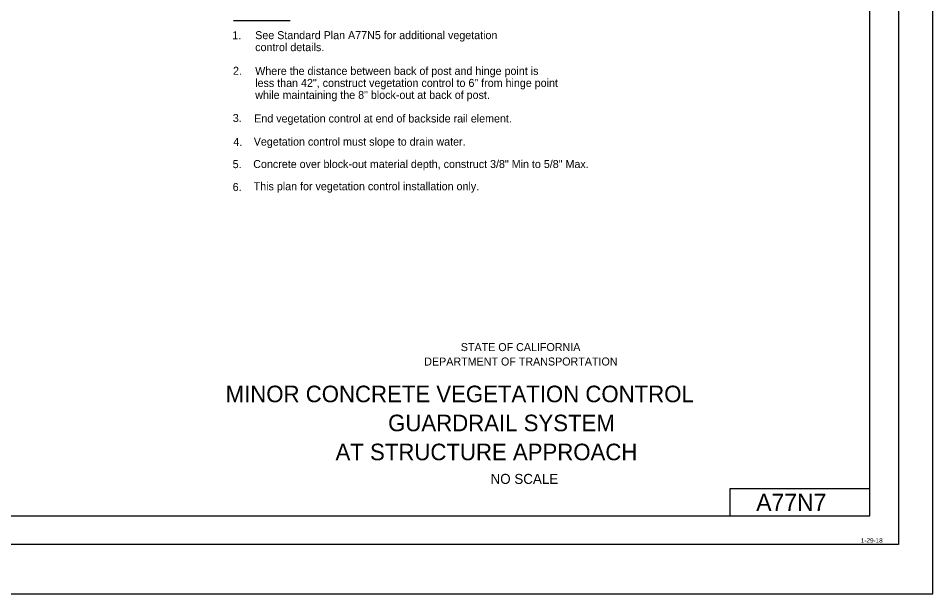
# Model space of a CAD drawing. Extents: x -893 to 867, y -474 to 712.
# Drawn here: x 67 to 867, y -474 to 29 of the extents above; entities that cross this region are included whole.
import ezdxf

# ---------------------------------------------------------------- set-up
doc = ezdxf.new("R2010")
doc.units = 0
doc.layers.add('10 Sheet Format', color=7, linetype='Continuous')
doc.layers.add('57 Undefined', color=7, linetype='Continuous')

msp = doc.modelspace()

# ---------------------------------------------------------------- linework, layer by layer
at = {"layer": '10 Sheet Format'}
for p, q in [((811.55, -406.04), (811.55, 643.96)), ((689.55, -406.04), (689.55, -382.04)), ((689.55, -382.04), (811.55, -382.04)), ((-813.45, -406.04), (811.55, -406.04)), ((836.58, -431.05), (836.58, -431.05))]:
    msp.add_line(p, q, dxfattribs=at)
for points in [[(-893.45, -474.04), (866.55, -474.04), (866.55, 711.96), (-893.45, 711.96)], [(-863.43, 668.96), (836.57, 668.96), (836.57, -431.04), (-863.43, -431.04)], [(-863.43, 668.96), (836.57, 668.96), (836.57, -431.04), (-863.43, -431.04)]]:
    msp.add_lwpolyline(points, close=True, dxfattribs=at)
at = {"layer": '57 Undefined'}
msp.add_line((255.06, 27.35), (304.72, 27.35), dxfattribs=at)

# ---------------------------------------------------------------- texts
at = {"layer": '10 Sheet Format'}
for s, height, p in [('STATE OF CALIFORNIA', 7, (453.9, -261.81)), ('DEPARTMENT OF TRANSPORTATION', 7, (421.9, -274.42)), ('MINOR CONCRETE VEGETATION CONTROL', 14.5, (248.24, -306.54)), ('GUARDRAIL SYSTEM', 14.5, (390.33, -331.92)), ('AT STRUCTURE APPROACH', 14.5, (344.32, -357.29)), ('NO SCALE', 8.75, (479.9, -377.98)), ('A77N7', 15, (712.22, -401.54)), ('1-29-18', 4, (803.74, -429.46))]:
    msp.add_text(s, height=height, dxfattribs=at).set_placement(p)
at = {"layer": '57 Undefined'}
for s, p in [('1.', (254.03, 10.96)), ('See Standard Plan A77N5 for additional vegetation', (274.07, 11.07)), ('control details.', (274.07, 0.57)), ('2.', (254.64, -20.12)), ('Where the distance between back of post and hinge point is', (274.07, -20.21)), ('less than 42", construct vegetation control to 6" from hinge point', (274.07, -30.71)), ('while maintaining the 8" block-out at back of post.', (274.07, -41.21)), ('3.', (254.51, -61.42)), ('End vegetation control at end of backside rail element.', (273.21, -61.84)), ('4.', (254.89, -82.28)), ('Vegetation control must slope to drain water.', (272.81, -82.07)), ('5.', (254.38, -101.77)), ('Concrete over block-out material depth, construct 3/8" Min to 5/8" Max.', (272.37, -101.67)), ('6.', (254.38, -121.73)), ('This plan for vegetation control installation only.', (272.72, -121.1))]:
    msp.add_text(s, height=7, dxfattribs=at).set_placement(p)

doc.saveas('drawing.dxf')
